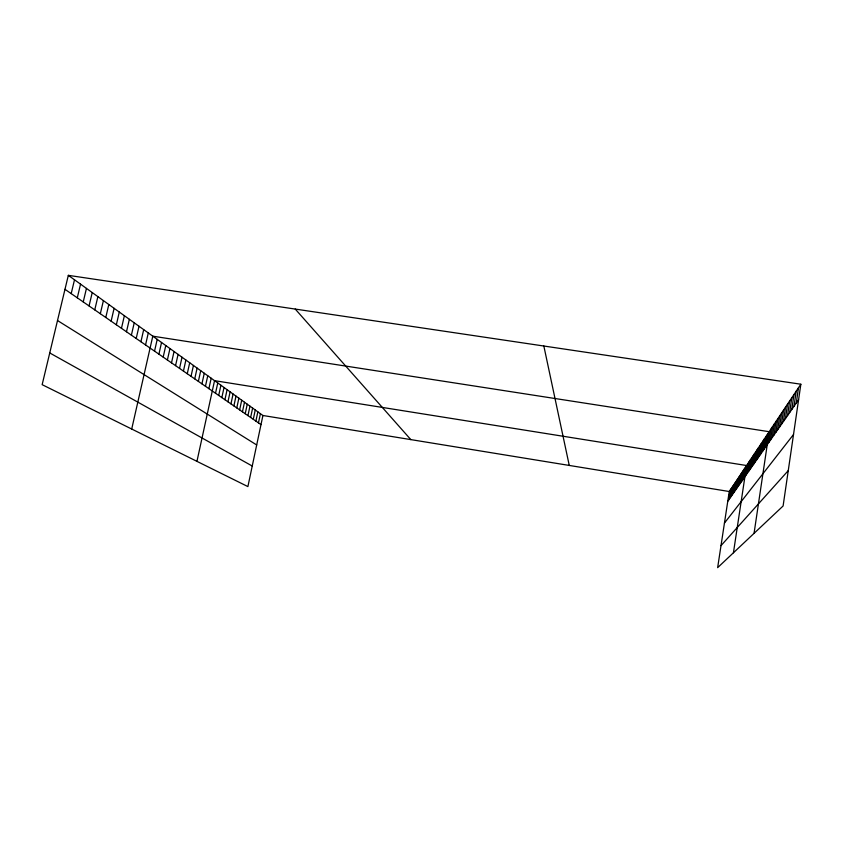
<?xml version="1.0" encoding="UTF-8"?>
<svg xmlns="http://www.w3.org/2000/svg" width="843" height="843" viewBox="0 0 843 843"><rect width="100%" height="100%" fill="white"/><g stroke="black" fill="none" stroke-linecap="round" stroke-linejoin="round"><path stroke-width="1.26" d="M800.85 384.218L783.105 505.979L717.646 567.655L729.258 491.522L800.85 384.218L68.325 275.345L42.15 384.671L247.895 486.59L262.921 415.494L68.325 275.345M781.472 424.292L783.558 410.13M783.442 421.468L785.55 407.158M785.444 418.592L787.573 404.113M787.51 415.631L789.659 400.994M789.617 412.617L791.788 397.791M791.777 409.519L793.969 394.524M793.99 406.337L796.203 391.173M796.256 403.091L798.5 387.738M764.043 449.277L765.939 436.537M765.623 447.011L767.541 434.145M754.053 533.356L769.174 431.7L152.794 336.178L131.708 429.034M768.879 442.343L770.839 429.203M770.565 439.93L772.536 426.653M772.283 437.464L774.274 424.05M774.043 434.946L776.045 421.384M775.834 432.364L777.868 418.665M777.678 429.74L779.722 415.884M779.554 427.043L781.619 413.038M746.118 474.978L747.815 463.703M747.351 473.218L749.058 461.838M748.595 471.427L750.323 459.951M749.87 469.604L751.608 458.012M751.166 467.739L752.925 456.052M752.493 465.842L754.264 454.05M753.832 463.913L755.623 452.006M755.212 461.943L757.014 449.92M756.614 459.941L758.426 447.802M758.036 457.886L759.87 445.641M759.49 455.8L761.345 443.429M760.976 453.671L762.841 441.174M762.494 451.5L764.38 438.876M728.658 500.015L730.154 490.183M729.553 498.729L731.06 488.824M730.46 497.423L731.987 487.433M731.387 496.095L732.925 486.032M732.335 494.746L733.874 484.599M733.294 493.366L734.843 483.155M734.264 491.975L735.823 481.68M735.254 490.563L736.824 480.183M736.255 489.119L737.836 478.655M737.277 487.654L738.868 477.106M738.31 486.169L739.922 475.536M739.364 484.662L740.986 473.945M740.439 483.123L742.072 472.312M741.524 481.564L743.178 470.657M742.641 479.973L744.295 468.982M743.768 478.35L745.444 467.264M733.431 552.776L746.603 465.526L214.543 380.657L196.946 461.342M250.634 417.464L252.626 408.086M253.279 419.298L255.26 409.983M255.893 421.1L257.853 411.848M258.464 422.87L260.403 413.681M239.644 409.877L241.709 400.225M242.457 411.816L244.502 402.237M245.218 413.734L247.252 404.208M247.947 415.61L249.96 406.168M227.958 401.816L230.107 391.869M230.95 403.881L233.079 394.008M233.89 405.915L235.998 396.105M236.788 407.907L238.875 398.181M215.523 393.238L217.757 382.975M218.706 395.43L220.919 385.251M221.846 397.59L224.038 387.495M224.923 399.719L227.094 389.698M201.941 383.85L204.269 373.249M205.45 386.273L207.747 375.767M208.895 388.655L211.182 378.233M191.034 376.326L193.437 365.451M194.733 378.876L197.114 368.096M198.368 381.384L200.718 370.699M179.538 368.391L182.014 357.232M183.437 371.078L185.892 360.024M187.272 373.723L189.696 362.764M167.388 360.003L169.959 348.549M171.508 362.848L174.058 351.499M175.555 365.641L178.073 354.387M154.543 351.141L157.209 339.36M158.906 354.144L161.54 342.479M163.184 357.105L165.786 345.546M140.929 341.742L143.689 329.634M145.554 344.935L148.284 332.932M131.392 335.156L134.227 322.816M136.208 338.486L139.011 326.252M116.345 324.776L119.295 312.058M121.466 328.306L124.374 315.714M126.482 331.773L129.358 319.307M105.786 317.484L108.81 304.513M111.118 321.162L114.111 308.327M94.764 309.876L97.872 296.631M100.328 313.722L103.404 300.614M83.246 301.92L86.45 288.401M89.063 305.946L92.224 292.563M71.202 293.617L74.5 279.792M77.293 297.811L80.538 284.144M727.772 501.29L798.584 399.751M724.443 523.071L793.526 434.503M721.007 545.632L788.258 470.615M262.921 415.494L729.258 491.522M49.748 352.954L252.247 466.031M57.503 320.53L256.693 444.967M64.974 289.318L260.993 424.619M295.25 309.075L410.826 439.614M543.84 346.02L569.257 465.441"/></g></svg>
